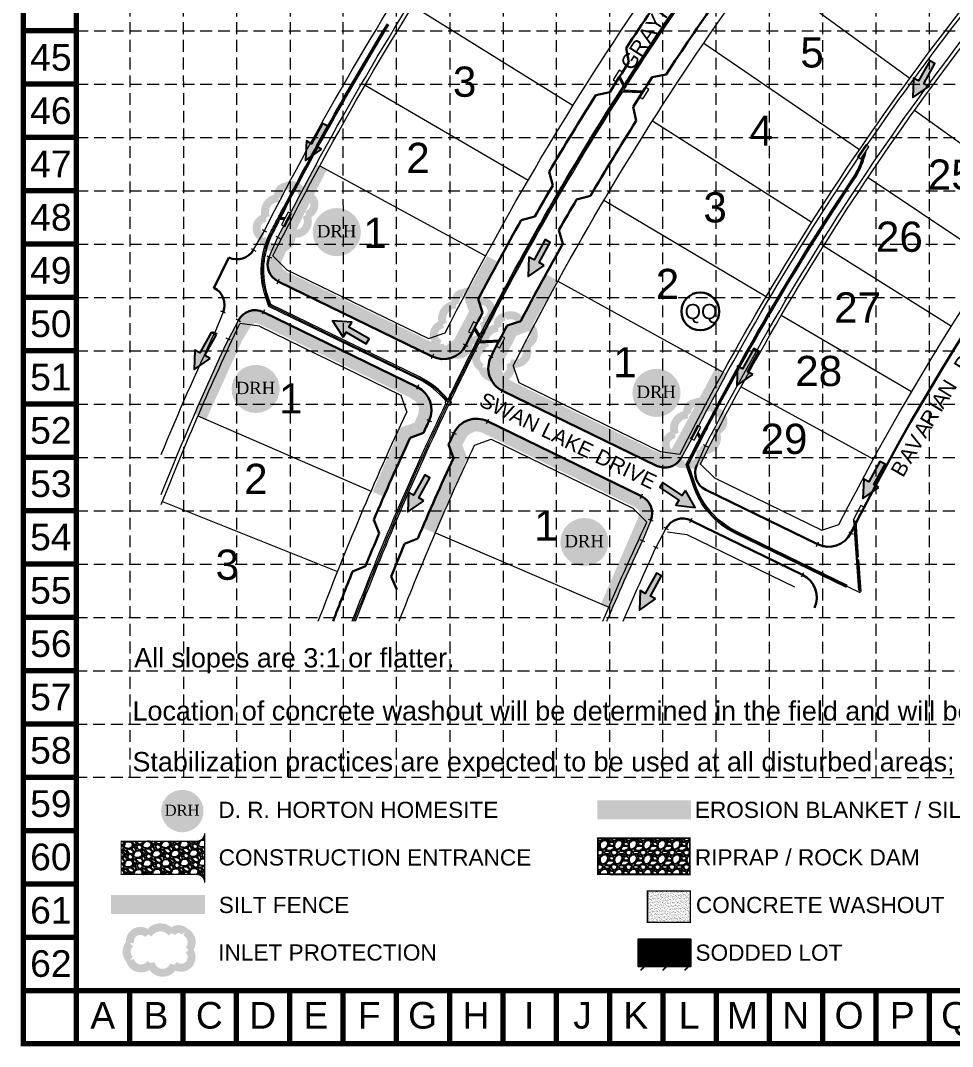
# Model space of a CAD drawing. Header units: inches. Extents: x 7023 to 8723, y 7868 to 10584.
# Drawn here: x 7023 to 7764, y 7868 to 8684 of the extents above; entities that cross this region are included whole.
import ezdxf
from ezdxf.enums import TextEntityAlignment as Align

# ---------------------------------------------------------------- set-up
doc = ezdxf.new("R2010")
doc.units = ezdxf.units.IN
doc.header["$MEASUREMENT"] = 0
for name, pattern in [('ACAD_ISO02W100', [15, 12, -3]), ('DASHED', [0.75, 0.5, -0.25]), ('HIDDEN', [0.375, 0.25, -0.125])]:
    doc.linetypes.add(name, pattern=pattern)
for name, color, linetype in [('ARROWS', 252, 'Continuous'), ('BASE', 7, 'Continuous'), ('EROSION BLANKETS', 84, 'Continuous'), ('GRID', 254, 'DASHED'), ('LEGEND', 7, 'Continuous')]:
    doc.layers.add(name, color=color, linetype=linetype)
for name, color, linetype, lineweight in [('Level 11', 7, 'Continuous', 0), ('Level 14', 7, 'Continuous', 0), ('Level 3', 7, 'Continuous', 0), ('Level 47', 7, 'Continuous', 0), ('Level 8', 7, 'Continuous', 0), ('STORM', 5, 'Continuous', 0)]:
    doc.layers.add(name, color=color, linetype=linetype, lineweight=lineweight)
doc.styles.add('DRHorton', font='dutcheb.ttf')
doc.styles.add("L200'", font='ARIAL.TTF', dxfattribs={"height": 0.001969})
doc.styles.get("Standard").update_dxf_attribs({"font": 'ARIAL.TTF'})

# ---------------------------------------------------------------- blocks, each defined once
blk = doc.blocks.new('A$C42E01E9F')
at = {"layer": 'Level 47', "color": 7, "linetype": 'Continuous', "lineweight": 30}
for s, rotation, p in [('E', 56.14989, (78.52, 131.61)), ('V', 57.40206, (71.79, 121.41)), ('I', 57.40206, (68.26, 115.88)), ('R', 57.40206, (62.89, 107.48)), ('D', 57.40206, (56.42, 97.37)), ('N', 58.65422, (43.77, 77.06)), ('A', 58.65422, (38.14, 67.82)), ('I', 58.65422, (34.7, 62.17)), ('R', 58.65422, (29.52, 53.66)), ('A', 59.90639, (24.06, 44.39)), ('V', 59.90639, (17.74, 33.48)), ('A', 59.90639, (12.31, 24.12)), ('B', 59.90639, (5.99, 13.2))]:
    blk.add_text(s, height=12, rotation=rotation, dxfattribs=at).set_placement(p, align=Align.TOP_CENTER)
blk = doc.blocks.new('A$C542918EE')
at = {"layer": 'Level 47', "color": 7, "linetype": 'Continuous', "lineweight": 30}
for s, rotation, p in [('D', 55.66954, (116.19, 189.9)), ('R', 55.66954, (109.42, 179.99)), ('A', 55.66954, (103.32, 171.06)), ('V', 56.82563, (96.03, 160.16)), ('E', 56.82563, (89.31, 149.88)), ('L', 56.82563, (83.21, 140.54)), ('U', 56.82563, (76.95, 130.97)), ('O', 57.98171, (70.21, 120.44)), ('B', 57.98171, (63.55, 109.78)), ('K', 57.98171, (50.83, 89.43)), ('W', 59.13779, (43.75, 77.78)), ('A', 59.13779, (37.33, 67.03)), ('H', 59.13779, (30.86, 56.2)), ('Y', 59.13779, (24.41, 45.41)), ('A', 60.29387, (18.78, 35.59)), ('R', 60.29387, (12.53, 24.63)), ('G', 60.29387, (6.44, 13.96))]:
    blk.add_text(s, height=12, rotation=rotation, dxfattribs=at).set_placement(p, align=Align.TOP_CENTER)
blk = doc.blocks.new('DRHorton')
h = blk.add_hatch(color=1)
h.paths.add_polyline_path([(78.7, 25.78, 1), (40.43, 25.78, 1)])
h.paths.add_polyline_path([(42.33, 17.91), (76.5, 17.91), (76.5, 34.87), (42.33, 34.87)], flags=24)
at = {"layer": 'BASE', "color": 176, "style": 'DRHorton'}
blk.add_text('DRH', height=9.814, dxfattribs=at).set_placement((59.39, 21.64), align=Align.CENTER)
blk = doc.blocks.new('arrow')
blk.add_lwpolyline([(-67, -25.4), (-59.3, -25.4), (-59.6, -56.1), (-51.9, -56.2), (-51.6, -25.5), (-44, -25.5), (-55.3, -2.4), (-67, -25.4)], close=True)
at = {"color": 254}
for points in [[(-44, -25.5), (-67, -25.4), (-55.3, -2.4), (-67, -25.4)], [(-59.6, -56.1), (-51.9, -56.2), (-59.3, -25.4), (-51.6, -25.5)]]:
    blk.add_solid(points, dxfattribs=at)

msp = doc.modelspace()

# ---------------------------------------------------------------- hatches: boundary and pattern name
at = {"layer": 'BASE'}
h = msp.add_hatch(dxfattribs=at)
h.set_pattern_fill('AR-SAND', color=30, scale=0.994823, style=0)
h.set_pattern_definition([(37.5, (8363.5463, 7892.4716), (-0.0626673, 1.9168492), [0, -1.5121314, 0, -1.6911996, 0, -1.616588]), (7.5, (8363.5463, 7892.4716), (1.760615, 2.807537), [0, -0.815755, 0, -1.362908, 0, -0.5222822]), (327.5, (8362.3227, 7892.4716), (3.098021, 0.0056298), [0, -0.4974116, 0, -1.790682, 0, -2.3378347]), (317.5, (8362.3227, 7892.4716), (2.990565, 0.873132), [0, -0.2487058, 0, -1.1738915, 0, -1.3430114])])
h.paths.add_polyline_path([(7555.78, 7967.08), (7555.78, 7991.95), (7521.72, 7991.95), (7521.72, 7967.08)])
at = {"layer": 'LEGEND'}
h = msp.add_hatch(dxfattribs=at)
h.set_pattern_fill('GRAVEL', color=4, scale=10.45775, angle=-43.93426, style=0)
h.set_pattern_definition([(184.078545, (-7514.0874, 1691.8659), (-125.55139631, -9.731668995), [1.406944, -139.2876985]), (141.0354448, (-7515.4908, 1691.76585), (97.62795584, -79.540191387), [2.41436, -239.02156]), (88.576145, (-7517.3681, 1693.2841), (-4.505261103, -155.400345943), [1.702396, -168.537441]), (223.339445, (-7522.11915, 1694.23115), (152.649521276, 143.364243827), [2.1986165, -217.6629955]), (248.899445, (-7523.7182, 1692.7222), (49.415989693, 126.651764274), [2.1559175, -213.43613]), (313.339445, (-7524.49435, 1690.71083), (-143.364243827, 152.649521276), [2.1986165, -217.6629955]), (353.7599448, (-7522.9854, 1689.11178), (-170.462347649, 19.0171080375), [2.907558, -287.848002]), (28.3210448, (-7520.09506, 1688.79574), (212.347498993, 114.890557576), [2.745034, -271.75846]), (77.495345, (-7517.6786, 1690.098), (34.078898435, 155.950530102), [2.2060625, -218.400424]), (131.302145, (-7517.20095, 1692.25175), (75.58521836, -87.346148264), [2.518561, -123.4094346]), (178.4631448, (-7518.86327, 1694.1438), (-170.1872799735, 4.230161351), [3.2570455, -322.447741]), (94.879845, (-7514.736, 1686.9725), (-9.18152798, 95.97753284), [1.111669, -110.055734]), (127.534945, (-7514.83057, 1688.0801), (83.391166356, -109.389113495), [2.114944, -209.379966]), (181.065745, (-7516.119, 1689.757), (-7.2559294, -7.5310093), [1.4789455, -13.310541]), (159.264345, (-7515.7756, 1691.1689), (52.16689676, -21.21760962), [0.7964414, -78.847412]), (247.867145, (-7516.5204, 1691.4509), (14.23677698, 29.84894949), [1.126331, -55.1903806]), (347.029545, (-7516.9448, 1690.4075), (37.10487831, -6.70573428), [1.829364, -59.149277]), (117.630845, (-7515.162, 1689.997), (7.8061017, -22.0428523), [1.322811, -31.747503]), (332.455245, (-7520.8884, 1695.6593), (97.077814888, -49.96632095), [1.8531134, -183.458695]), (26.411945, (-7519.2453, 1694.8023), (-109.939205842, -53.81741904), [1.5546596, -153.91098]), (249.264345, (-7513.7109, 1691.5031), (21.21760962, 52.16689676), [1.592872, -78.050981]), (299.676245, (-7514.27486, 1690.0134), (-53.542358042, 95.15225309), [1.8531134, -183.458695]), (295.509745, (-7525.3871, 1690.9901), (-23.14322368, 51.34163275), [1.7870204, -87.564041]), (250.840845, (-7524.61746, 1689.37726), (42.16024687, 119.12068153), [1.49732, -148.234879]), (22.867145, (-7520.8915, 1683.8996), (51.34165754, 23.1431691), [1.592872, -78.050981]), (333.419745, (-7519.4238, 1684.51854), (-126.926774623, 64.203080479), [1.753043, -173.550803]), (25.509745, (-7524.5817, 1687.455), (-51.34163275, -23.14322368), [0.89351, -88.4575515]), (57.375645, (-7521.3434, 1684.335), (21.49272473, 37.37994355), [0.533241, -52.7910275]), (122.029545, (-7521.056, 1684.784), (15.33711207, -29.29877764), [2.1559175, -40.9624856]), (142.074745, (-7522.1993, 1686.61175), (82.565990187, -65.02826741), [1.997953, -197.797087]), (259.755845, (-7517.5978, 1689.7297), (6.98083396, 22.31794744), [1.508238, -36.197715]), (309.2229448, (-7517.86602, 1688.24553), (113.51520182, -138.412830425), [2.633199, -260.686233]), (17.011145, (-7516.2009, 1686.2056), (-80.915520706, -23.69334321), [1.076688, -106.592441]), (46.065745, (-7515.171, 1686.521), (-0.27508, 14.786934), [0.627465, -9.8302854]), (76.322145, (-7522.1322, 1686.9828), (-20.66751811, -81.740738757), [1.4528325, -143.83088]), (4.078545, (-7521.7887, 1688.3944), (125.55139631, 9.731668995), [2.813888, -137.8807546]), (316.065745, (-7518.982, 1688.595), (14.786934, 0.27508), [2.719015, -7.738735]), (281.370545, (-7517.02386, 1686.708), (-24.518474455, 125.276343186), [1.653517, -163.698033]), (210.120345, (-7516.6979, 1685.087), (-36.5547155, -22.86810261), [1.5226694, -74.610904]), (163.7117448, (-7518.01493, 1684.32286), (-215.648428284, 62.552456609), [2.4791666, -245.437902]), (131.4918448, (-7520.3946, 1685.0182), (-90.647205701, 101.858024277), [2.6227934, -259.65626])])
edge = h.paths.add_edge_path()
edge.add_line((7169.81, 7998.72), (7169.81, 8037.94))
edge.add_arc((7163.28, 8037.94), 6.54, -89.96094, 0, ccw=False)
edge.add_line((7163.28, 8031.41), (7103.38, 8031.4))
edge.add_line((7103.38, 8031.4), (7103.38, 8005.23))
edge.add_line((7103.38, 8005.23), (7163.27, 8005.26))
edge.add_arc((7163.28, 7998.72), 6.54, 0, 90.03906, ccw=False)
at = {"layer": 'LEGEND', "linetype": 'ACAD_ISO02W100'}
h = msp.add_hatch(dxfattribs=at)
h.set_pattern_fill('GRAVEL', color=240, scale=11.493895, style=0)
h.set_pattern_definition([(228.0128, (6664.4939, 7424.8289), (-91.95113825, -103.4450688), [1.54634, -153.0882]), (184.9697, (6663.45947, 7423.6795), (137.92674994, 11.4937949), [2.65357, -262.7036]), (132.5104, (6660.8159, 7423.44964), (114.93884153, -126.43294273), [1.87107, -185.23598]), (267.2737, (6656.33325, 7420.57617), (11.49384905, 229.8778998), [2.41645, -239.22885]), (292.8337, (6656.2183, 7418.16245), (-57.46958796, 137.9266966), [2.36952, -234.58319]), (357.2737, (6657.1378, 7415.9786), (-229.8778998, 11.49384905), [2.41645, -239.22885]), (37.6942, (6659.55154, 7415.86367), (-149.4207171, -114.93883793), [3.19564, -316.36772]), (72.2553, (6662.0802, 7417.81763), (80.45738745, 252.86564275), [3.01701, -298.68404]), (121.4296, (6662.9997, 7420.6911), (-91.9512532, 149.42057562), [2.42464, -240.03934]), (175.2364, (6661.7354, 7422.76), (126.4328539, -11.4937975), [2.7681, -135.63673]), (222.3974, (6658.97685, 7422.9899), (-137.92682235, -126.43275202), [3.57975, -354.39557]), (138.8141, (6667.7122, 7420.4612), (-80.4572976, 68.963338), [1.22181, -120.95996]), (171.4692, (6666.7927, 7421.2658), (149.42061296, -22.98788056), [2.32449, -230.12514]), (225, (6664.494, 7421.611), (-1e-15, -11.4939), [1.62548, -14.62934]), (203.1986, (6663.6893, 7422.9899), (57.469471, 22.9878049), [0.87535, -86.65954]), (291.8014, (6662.8848, 7422.645), (-11.493894, 34.4816876), [1.23793, -60.65859]), (30.9638, (6663.3445, 7421.4957), (34.4816617, 22.9878182), [2.01062, -65.00973]), (161.5651, (6665.0686, 7422.53), (22.987795, -11.493876), [1.45387, -34.89302]), (16.3895, (6656.2183, 7422.64507), (114.93897348, 34.48160067), [2.03672, -201.63562]), (70.3462, (6658.1723, 7423.21976), (-45.97552466, -126.4328676), [1.70869, -169.16034]), (293.1986, (6665.0686, 7424.8289), (-22.9878049, 57.469471), [1.75069, -85.7842]), (343.6105, (6665.75825, 7423.21976), (-114.93897348, 34.48160067), [2.03672, -201.63562]), (339.444, (6656.2183, 7415.5189), (-57.4694953, 22.9877436), [1.96408, -96.23981]), (294.7751, (6658.0573, 7414.8292), (-57.4693843, 126.43288236), [1.64567, -162.92186]), (66.8014, (6665.1836, 7413.335), (22.9878049, 57.469471), [1.75069, -85.7842]), (17.354, (6665.8732, 7414.94416), (-149.4206559, -45.9755161), [1.92673, -190.74606]), (69.444, (6659.5515, 7413.335), (-22.9877436, -57.4694953), [0.98204, -97.22184]), (101.3099, (6664.494, 7413.335), (-11.4938676, 45.975588), [0.58607, -58.02151]), (165.9638, (6664.379, 7413.9097), (34.481691, -11.4938725), [2.36952, -45.02101]), (186.009, (6662.0802, 7414.4844), (114.93894535, 11.49388698), [2.19591, -217.39464]), (303.6901, (6663.3445, 7420.4612), (-11.49391, 22.987785), [1.65767, -39.78415]), (353.1572, (6664.26404, 7419.08196), (195.39620466, -22.98788157), [2.89409, -286.51479]), (60.9454, (6667.1375, 7418.7371), (-45.9755796, -80.4572682), [1.18337, -117.15352]), (90, (6667.712, 7419.772), (-11.4939, 11.4939), [0.68963, -10.80426]), (120.2564, (6661.8503, 7414.8292), (45.9755205, -80.457292), [1.59678, -158.08151]), (48.0128, (6661.04575, 7416.2085), (91.95113825, 103.4450688), [3.09269, -151.54185]), (0, (6663.115, 7418.507), (11.4939, 11.4939), [2.98841, -8.50548]), (325.3048, (6666.10306, 7418.5073), (-114.9388822, 80.4573627), [1.81735, -179.91708]), (254.0546, (6667.5973, 7417.4728), (-11.4938935, -45.9755807), [1.67353, -82.00328]), (207.646, (6667.1375, 7415.86367), (-218.3839534, -114.93903686), [2.7248, -269.75567]), (175.4261, (6664.7238, 7414.59934), (-149.4206391, 11.49383507), [2.88266, -285.382765])])
h.paths.add_polyline_path([(7482.32, 8005.3), (7555.47, 8005.17), (7555.47, 8033.9), (7482.32, 8033.79)])
at = {"layer": 'LEGEND'}
h = msp.add_hatch(dxfattribs=at)
h.set_pattern_fill('ANSI31', color=2, scale=4.968357, style=0)
h.set_pattern_definition([(45, (7463.8841, 7879.87274), (-0.439145, 0.439145), [])])
h.paths.add_polyline_path([(7514.25, 7953.51), (7514.25, 7952.25), (7514.25, 7932.34), (7556.27, 7932.34), (7556.27, 7953.51)])
h = msp.add_hatch(dxfattribs=at)
h.set_pattern_fill('ANSI31', color=2, scale=99.367137, style=0)
h.set_pattern_definition([(45, (7463.884, 7876.614), (-8.7829, 8.7829), [])])
h.paths.add_polyline_path([(7514.25, 7950.25), (7514.25, 7948.99), (7514.25, 7929.08), (7556.27, 7929.08), (7556.27, 7950.25)])

# ---------------------------------------------------------------- linework, layer by layer
at = {"layer": 'BASE', "const_width": 4.24}
for points in [[(8720.4, 7870.53), (8720.4, 10582.38), (7025.5, 10582.38), (7025.5, 7870.53)], [(8678.03, 7912.9), (8678.03, 10540.01), (7067.87, 10540.01), (7067.87, 7912.9)]]:
    msp.add_lwpolyline(points, close=True, dxfattribs=at)
for points in [[(7067.87, 8675.61), (7025.5, 8675.61)], [(7067.87, 8633.24), (7025.5, 8633.24)], [(7067.87, 8590.87), (7025.5, 8590.87)], [(7067.87, 8548.49), (7025.5, 8548.49)], [(7067.87, 8506.12), (7025.5, 8506.12)], [(7067.87, 8463.75), (7025.5, 8463.75)], [(7067.87, 8421.38), (7025.5, 8421.38)], [(7067.87, 8379), (7025.5, 8379)], [(7067.87, 8336.63), (7025.5, 8336.63)], [(7067.87, 8294.26), (7025.5, 8294.26)], [(7067.87, 8251.89), (7025.5, 8251.89)], [(7067.87, 8209.51), (7025.5, 8209.51)], [(7067.87, 8167.14), (7025.5, 8167.14)], [(7067.87, 8124.77), (7025.5, 8124.77)], [(7067.87, 8082.39), (7025.5, 8082.39)], [(7067.87, 8040.02), (7025.5, 8040.02)], [(7067.87, 7997.65), (7025.5, 7997.65)], [(7067.87, 7955.28), (7025.5, 7955.28)], [(7067.87, 7912.9), (7025.5, 7912.9)], [(7067.87, 7912.9), (7067.87, 7870.53)], [(7110.24, 7912.9), (7110.24, 7870.53)], [(7152.62, 7912.9), (7152.62, 7870.53)], [(7194.99, 7912.9), (7194.99, 7870.53)], [(7237.36, 7912.9), (7237.36, 7870.53)], [(7279.73, 7912.9), (7279.73, 7870.53)], [(7322.11, 7912.9), (7322.11, 7870.53)], [(7364.48, 7912.9), (7364.48, 7870.53)], [(7406.85, 7912.9), (7406.85, 7870.53)], [(7449.22, 7912.9), (7449.22, 7870.53)], [(7491.6, 7912.9), (7449.22, 7912.9)], [(7491.6, 7912.9), (7491.6, 7870.53)], [(7533.97, 7912.9), (7533.97, 7870.53)], [(7576.34, 7912.9), (7576.34, 7870.53)], [(7618.71, 7912.9), (7618.71, 7870.53)], [(7661.09, 7912.9), (7661.09, 7870.53)], [(7703.46, 7912.9), (7703.46, 7870.53)], [(7745.83, 7912.9), (7745.83, 7870.53)]]:
    msp.add_lwpolyline(points, dxfattribs=at)
at = {"layer": 'BASE', "color": 30, "linetype": 'Continuous', "const_width": 1.24}
msp.add_lwpolyline([(7521.72, 7967.08), (7555.78, 7967.08), (7555.78, 7991.95), (7521.72, 7991.95)], close=True, dxfattribs=at)
at = {"layer": 'EROSION BLANKETS', "const_width": 10}
for points in [[(7262.46, 8567.38), (7244.15, 8532.08), (7228.46, 8499.19), (7225.19, 8491.56), (7225.19, 8488.95), (7227.59, 8483.28), (7232.38, 8479.36), (7245.89, 8473.48), (7350.49, 8422.56), (7356.56, 8420.2), (7362.8, 8420.29), (7368.43, 8423.63), (7372.13, 8427.26), (7385.24, 8452.11), (7381.59, 8462.97), (7398.66, 8494.24)], [(7580.14, 8405.32), (7564.61, 8376.04), (7547.58, 8344.77), (7543.94, 8338.66), (7540.59, 8335.36), (7536.3, 8333.81), (7531.47, 8334.69), (7520.52, 8339.64), (7413.98, 8391.5), (7406.84, 8395.45), (7402.9, 8400), (7400.78, 8405.36), (7401.38, 8412.64), (7413.89, 8437.27), (7424.17, 8441.18), (7445.97, 8479.41)], [(7166.52, 8369.09), (7194.67, 8431.01), (7202.61, 8444.15), (7207.24, 8448.48), (7210.85, 8448.34), (7215.47, 8447.04), (7335.07, 8388.68), (7341.86, 8383.92), (7345.33, 8376.99), (7344.46, 8369.63), (7340.74, 8361.38), (7339.94, 8360.07), (7329.13, 8356.29), (7307.79, 8307.18)], [(7348.14, 8278.38), (7373.05, 8336.48), (7369.01, 8346.57), (7373.27, 8354.64), (7376.19, 8358.68), (7383.37, 8362.27), (7388.98, 8362.05), (7393.02, 8360.48), (7514.82, 8301.16), (7517.91, 8298.51), (7520.23, 8294.54), (7520.23, 8291.23), (7518.9, 8286.6), (7489.41, 8218.33)]]:
    msp.add_lwpolyline(points, dxfattribs=at)
at = {"layer": 'GRID', "color": 252, "linetype": 'HIDDEN', "lineweight": 0, "ltscale": 37.5}
for p, q in [((7110.63, 8082.4), (7110.4, 10538.42)), ((7153.18, 8082.39), (7152.66, 10538.4)), ((7195.43, 8082.39), (7195.04, 10538.29)), ((7238.03, 8082.38), (7237.36, 10538.22)), ((7280.01, 8082.37), (7279.83, 10538.55)), ((7322.12, 8082.37), (7322.26, 10538.47)), ((7364.82, 8082.36), (7364.59, 10538.31)), ((7407.34, 8082.35), (7406.91, 10538.35)), ((7449.38, 8082.35), (7449.39, 10538.32)), ((7491.86, 8082.34), (7491.82, 10538.31)), ((7533.98, 8082.33), (7534.06, 10538.31)), ((7576.36, 8082.33), (7576.62, 10538.25)), ((7618.71, 8082.32), (7618.71, 10540.01)), ((7661.09, 8082.31), (7661.09, 10540.01)), ((7703.46, 8082.31), (7703.46, 10540.01)), ((7745.83, 8082.3), (7745.83, 10540.01)), ((7067.87, 8675.61), (8678.03, 8675.61)), ((7067.87, 8633.24), (8678.03, 8633.24)), ((7067.87, 8590.87), (8678.03, 8590.87)), ((7067.87, 8548.49), (8678.03, 8548.49)), ((7067.87, 8506.12), (8678.03, 8506.12)), ((7067.87, 8463.75), (8678.03, 8463.75)), ((7067.47, 8421.23), (8677.63, 8421.23)), ((7067.47, 8378.86), (8677.63, 8378.86)), ((7067.47, 8336.49), (8677.63, 8336.49)), ((7067.47, 8294.12), (8677.63, 8294.12)), ((7067.47, 8251.74), (8677.63, 8251.74)), ((7067.25, 8209.4), (8676.28, 8209.31)), ((7066.95, 8166.91), (8676.28, 8167.2)), ((7067.09, 8124.63), (8676.44, 8124.52)), ((7067.09, 8082.41), (8676.39, 8082.15))]:
    msp.add_line(p, q, dxfattribs=at)
at = {"layer": 'LEGEND', "color": 170, "ltscale": 100, "const_width": 6.36}
for points in [[(7218.53, 8527.06, 0.520567), (7218.53, 8527.06, 0.765195), (7215.9, 8511.17, 0.417879), (7226.36, 8503.42, 0.6649), (7238.08, 8515.21, 0.744833), (7250.27, 8529.26, 0.975642), (7247.45, 8545.62, 0.520567), (7234.15, 8551.77, 0.520567), (7228.7, 8542.7, 0.540264), (7218.53, 8527.06)], [(7359.43, 8442.37, 0.520567), (7359.43, 8442.37, 0.765195), (7356.79, 8426.48, 0.417879), (7367.26, 8418.73, 0.6649), (7378.98, 8430.52, 0.744833), (7391.16, 8444.58, 0.975642), (7388.34, 8460.93, 0.520567), (7375.04, 8467.09, 0.520567), (7369.6, 8458.01, 0.540264), (7359.43, 8442.37)], [(7392.98, 8423.68, 0.520567), (7392.98, 8423.68, 0.765195), (7390.34, 8407.79, 0.417879), (7400.81, 8400.04, 0.6649), (7412.53, 8411.83, 0.744833), (7424.71, 8425.88, 0.975642), (7421.89, 8442.24, 0.520567), (7408.59, 8448.39, 0.520567), (7403.15, 8439.31, 0.540264), (7392.98, 8423.68)], [(7543.67, 8354.95, 0.520567), (7543.67, 8354.95, 0.765195), (7541.03, 8339.07, 0.417879), (7551.5, 8331.31, 0.6649), (7563.22, 8343.11, 0.744833), (7575.41, 8357.16, 0.975642), (7572.58, 8373.52, 0.520567), (7559.28, 8379.67, 0.520567), (7553.84, 8370.59, 0.540264), (7543.67, 8354.95)], [(7124.91, 7957.49, 0.520567), (7124.91, 7957.49, 0.765195), (7110.53, 7950.25, 0.417879), (7110.44, 7937.23, 0.6649), (7126.88, 7934.72, 0.744833), (7145.41, 7933.16, 0.975642), (7156.96, 7945.09, 0.520567), (7154.08, 7959.46, 0.520567), (7143.54, 7958.5, 0.540264), (7124.91, 7957.49)]]:
    msp.add_lwpolyline(points, format="xyb", close=True, dxfattribs=at)
at = {"layer": 'LEGEND', "color": 84, "const_width": 14.94}
msp.add_lwpolyline([(7481.94, 8056.53), (7556.2, 8056.53)], dxfattribs=at)
at = {"layer": 'LEGEND', "color": 4, "const_width": 1.05}
msp.add_lwpolyline([(7169.81, 7998.72), (7169.81, 8037.94, -0.414014), (7163.28, 8031.41), (7103.38, 8031.4), (7103.38, 8005.23), (7163.27, 8005.26, -0.414413)], format="xyb", close=True, dxfattribs=at)
at = {"layer": 'LEGEND', "color": 240, "linetype": 'Continuous', "const_width": 1.44}
msp.add_lwpolyline([(7482.32, 8005.3), (7555.47, 8005.17), (7555.47, 8033.9), (7482.32, 8033.79)], close=True, dxfattribs=at)
at = {"layer": 'LEGEND', "color": 200, "const_width": 14.94}
msp.add_lwpolyline([(7095.17, 7981.24), (7170.12, 7981.24)], dxfattribs=at)
at = {"layer": 'LEGEND', "color": 2}
msp.add_lwpolyline([(7514.25, 7952.25), (7514.25, 7932.34), (7556.27, 7932.34), (7556.27, 7953.51), (7514.25, 7953.51)], close=True, dxfattribs=at)
at = {"layer": 'Level 14', "color": 7, "linetype": 'Continuous', "lineweight": 30}
for p, q in [((7504.72, 8661.76), (7507.04, 8650.7)), ((7536.55, 8641), (7525.46, 8638.67)), ((7491.7, 8626.9), (7480.65, 8624.4)), ((7510.29, 8615.14), (7512.78, 8604.12)), ((7443.51, 8563.53), (7446.37, 8552.6)), ((7476.33, 8544.37), (7465.36, 8541.49)), ((7432.23, 8528.07), (7421.31, 8525.03)), ((7451.38, 8517.24), (7454.41, 8506.36)), ((7188.95, 8495.48), (7177.13, 8471.2)), ((7228.23, 8476.35), (7350.71, 8416.7)), ((7387.22, 8462.4), (7390.62, 8451.63)), ((7216.4, 8452.08), (7338.88, 8392.43)), ((7420.94, 8444.88), (7410.13, 8441.47)), ((7406.45, 8389.56), (7528.82, 8329.97)), ((7394.63, 8365.28), (7517, 8305.69)), ((7332.98, 8352.1), (7343.58, 8355.99)), ((7367.44, 8336.09), (7363.54, 8346.73)), ((7568.1, 8310.84), (7656.87, 8267.61)), ((7308.44, 8276.36), (7304.18, 8286.87)), ((7556.27, 8286.56), (7645.05, 8243.33)), ((7328.71, 8267.81), (7339.17, 8272.05)), ((7287.24, 8245.78), (7297.65, 8250.19)), ((7322.45, 8231.49), (7318.04, 8241.92))]:
    msp.add_line(p, q, dxfattribs=at)
at = {"layer": 'Level 14', "color": 7, "linetype": 'Continuous', "lineweight": 13}
for p, q in [((7208.56, 8501.55), (7217.2, 8516.76)), ((7221.08, 8495.91), (7227.99, 8511.5)), ((7184.44, 8452.02), (7177.79, 8435.84)), ((7196.6, 8445.64), (7188.58, 8430.59)), ((7548.41, 8336.01), (7557.11, 8351.23)), ((7560.97, 8330.44), (7567.9, 8345.97)), ((7524.32, 8286.54), (7517.7, 8270.31)), ((7536.45, 8280.09), (7528.49, 8265.06))]:
    msp.add_line(p, q, dxfattribs=at)
at = {"layer": 'Level 14', "color": 7, "linetype": 'Continuous', "lineweight": 0}
for p, q in [((7215.42, 8517.66), (7218.98, 8515.85)), ((7226.21, 8512.41), (7229.77, 8510.59)), ((7206.82, 8502.54), (7210.3, 8500.56)), ((7219.25, 8496.72), (7222.91, 8495.1)), ((7227.35, 8474.55), (7229.1, 8478.15)), ((7186.29, 8451.26), (7182.59, 8452.78)), ((7217.28, 8453.87), (7215.53, 8450.28)), ((7194.83, 8446.58), (7198.36, 8444.7)), ((7175.94, 8436.6), (7179.64, 8435.08)), ((7190.4, 8429.74), (7186.77, 8431.43)), ((7379.1, 8424.77), (7375.53, 8426.58)), ((7351.58, 8418.5), (7349.83, 8414.91)), ((7399.14, 8415.65), (7395.57, 8417.46)), ((7339.76, 8394.23), (7338.01, 8390.63)), ((7405.58, 8387.76), (7407.33, 8391.35)), ((7346.42, 8366.8), (7350.04, 8365.1)), ((7393.76, 8363.48), (7395.51, 8367.08)), ((7365.96, 8356.64), (7369.58, 8354.94)), ((7555.33, 8352.14), (7558.89, 8350.31)), ((7566.12, 8346.88), (7569.68, 8345.06)), ((7516.12, 8303.89), (7517.87, 8307.49)), ((7526.17, 8285.79), (7522.47, 8287.3)), ((7555.4, 8284.77), (7557.15, 8288.36)), ((7534.68, 8281.03), (7538.22, 8279.16)), ((7681.68, 8277.44), (7685.24, 8275.63)), ((7519.52, 8269.47), (7515.89, 8271.15)), ((7655.99, 8265.81), (7657.75, 8269.4)), ((7530.31, 8264.22), (7526.68, 8265.89)), ((7644.17, 8241.53), (7645.92, 8245.13))]:
    msp.add_line(p, q, dxfattribs=at)
at = {"layer": 'Level 14', "color": 7, "linetype": 'Continuous', "lineweight": 13, "extrusion": (0, 0, -1)}
for radius, start, end in [(2523, 26.98743, 40.26491), (2511, 26.99231, 40.26491), (2145, 27.16755, 42.18413), (2133, 27.17431, 42.18413), (2523, 22.53904, 24.94347), (2511, 21.86984, 24.93859), (2145, 22.89499, 24.76336), (2133, 23.03119, 24.75659)]:
    msp.add_arc((-9465.46, 7371.83), radius, start, end, dxfattribs=at)
at = {"layer": 'Level 14', "color": 7, "linetype": 'Continuous', "lineweight": 30, "extrusion": (0, 0, -1)}
for centre, radius, start, end in [((-9465.46, 7371.83), 2347, 33.33992, 35.0808), ((-9465.46, 7371.83), 1998.5, 26.9164, 42.18413), ((-9465.46, 7371.83), 2309, 33.34381, 35.0808), ((-9465.46, 7371.83), 2339, 32.45137, 33.14495), ((-9465.46, 7371.83), 2317, 32.45256, 33.14495), ((-9465.46, 7371.83), 2347, 30.51419, 32.25507), ((-9465.46, 7371.83), 2309, 30.51808, 32.25507), ((-9465.46, 7371.83), 2339, 29.62564, 30.31922), ((-9465.46, 7371.83), 2317, 29.62683, 30.31922), ((-9465.46, 7371.83), 2347, 27.68846, 29.42934), ((-9465.46, 7371.83), 2309, 27.69235, 29.42934), ((-7195.52, 8508.96), 15, 209.60905, 295.96545), ((-9465.46, 7371.83), 2339, 26.77913, 27.49349), ((-9465.46, 7371.83), 2317, 26.8011, 27.49349), ((-7359.46, 8434.69), 20, 206.77913, 295.96545), ((-9465.46, 7371.83), 2339, 24.88252, 25.15177), ((-7385.87, 8347.3), 20, 25.12981, 115.96545), ((-9465.46, 7371.83), 2347, 22.94668, 24.68756), ((-9465.46, 7371.83), 2317, 24.88252, 25.12981), ((-9465.46, 7371.83), 2309, 22.94668, 24.68367), ((-7535.39, 8343.45), 15, 209.74785, 295.96545), ((-9465.46, 7371.83), 2339, 22.05679, 22.75037), ((-7665.63, 8285.59), 20, 206.9164, 295.96545), ((-9465.46, 7371.83), 2317, 22.05679, 22.74919), ((-9465.46, 7371.83), 2347, 20.82774, 21.86183)]:
    msp.add_arc(centre, radius, start, end, dxfattribs=at)
at = {"layer": 'Level 14', "color": 7, "linetype": 'Continuous', "lineweight": 30}
for centre, radius, start, end in [((7234.79, 8489.84), 15, 156.09645, 244.03455), ((7170.56, 8457.72), 15, 337.67814, 64.03455), ((7209.84, 8438.59), 15, 64.03455, 151.97265), ((7415.21, 8407.54), 20, 153.1989, 244.03455), ((7330.13, 8374.45), 20, 334.84823, 64.03455), ((7574.66, 8324.32), 15, 155.95569, 244.03455), ((7510.43, 8292.21), 15, 337.81694, 64.03455), ((7549.71, 8273.08), 15, 64.03455, 152.1134), ((7636.29, 8225.35), 20, 334.9855, 64.03455)]:
    msp.add_arc(centre, radius, start, end, dxfattribs=at)
at = {"layer": 'Level 3', "color": 7, "linetype": 'Continuous', "lineweight": 0}
for p, q in [((7609.07, 8726.32), (7730.25, 8637.91)), ((7335.19, 8695.48), (7462.6, 8616.31)), ((7566.41, 8665.83), (7690.37, 8581.36)), ((7297.26, 8632.38), (7426.94, 8556.99)), ((7734.07, 8612.47), (7831.61, 8542.57)), ((7525.72, 8603.99), (7652.33, 8523.56)), ((7261.19, 8568.19), (7393.03, 8496.64)), ((7697.08, 8559.15), (7796.7, 8492.26)), ((7487.04, 8540.88), (7616.18, 8464.57)), ((7661.73, 8504.73), (7763.35, 8440.91)), ((7235.17, 8485.76), (7223.92, 8496.8)), ((7235.17, 8485.76), (7347.55, 8431.03)), ((7450.41, 8476.55), (7581.94, 8404.44)), ((7731.57, 8388.56), (7628.06, 8449.26)), ((7213.27, 8440.81), (7197.65, 8442.86)), ((7213.27, 8440.81), (7325.66, 8386.08)), ((7347.55, 8431.03), (7361.04, 8435.59)), ((7414.99, 8409.31), (7419.48, 8396)), ((7419.48, 8396), (7531.87, 8341.27)), ((7596.09, 8392.79), (7701.4, 8335.27)), ((7325.66, 8386.08), (7330.39, 8372.65)), ((7164.43, 8369.49), (7302.05, 8309.82)), ((7384.34, 8346.38), (7397.59, 8351.05)), ((7397.59, 8351.05), (7509.98, 8296.32)), ((7531.87, 8341.27), (7547.61, 8339.17)), ((7575.03, 8320.25), (7563.79, 8331.29)), ((7575.03, 8320.25), (7660.45, 8278.66)), ((7136.12, 8301.48), (7275.43, 8245.87)), ((7509.98, 8296.32), (7521.34, 8285.23)), ((7353.12, 8276.72), (7491, 8217.66)), ((7537.52, 8277.34), (7553.14, 8275.3)), ((7660.45, 8278.66), (7673.95, 8283.2)), ((7553.14, 8275.3), (7638.55, 8233.7))]:
    msp.add_line(p, q, dxfattribs=at)
at = {"layer": 'Level 3', "color": 7, "linetype": 'Continuous', "lineweight": 0, "extrusion": (0, 0, -1)}
for radius, start, end in [(2508, 26.65082, 40.26491), (2358, 26.81593, 42.18413), (2298, 26.83814, 42.18413), (2148, 26.7657, 42.18413), (2130, 26.77246, 42.18413), (2010, 26.96319, 42.18413), (2508, 21.69845, 25.28008), (2358, 20.72609, 25.11498), (2298, 21.29322, 25.09277), (2148, 22.8612, 25.16521)]:
    msp.add_arc((-9465.46, 7371.83), radius, start, end, dxfattribs=at)
at = {"layer": 'Level 8', "color": 7, "linetype": 'Continuous', "lineweight": 30}
msp.add_circle((7563.71, 8452.63), 15, dxfattribs=at)
at = {"layer": 'STORM', "color": 5, "linetype": 'Continuous', "lineweight": 0}
for p, q in [((7498.88, 8638.12), (7502.32, 8631.45)), ((7499.35, 8638.85), (7503.32, 8631.15)), ((7499.81, 8639.57), (7503.26, 8632.91)), ((7507.73, 8636.16), (7506.05, 8637.25)), ((7517.84, 8626.93), (7501.1, 8627.69)), ((7517.37, 8626.2), (7501.78, 8626.9)), ((7518.31, 8627.66), (7502.72, 8628.36)), ((7232.74, 8535.99), (7234.51, 8535.07)), ((7233.42, 8526.46), (7228.8, 8526.24)), ((7233.02, 8525.69), (7229.56, 8525.53)), ((7233.82, 8527.23), (7230.36, 8527.07)), ((7220.75, 8456.63), (7218.36, 8463.56)), ((7221.56, 8457.35), (7219.3, 8463.89)), ((7222.37, 8458.07), (7220.25, 8464.22)), ((7339.68, 8398.72), (7220.75, 8456.63)), ((7340.11, 8399.62), (7221.56, 8457.35)), ((7340.55, 8400.52), (7222.37, 8458.07)), ((7384.13, 8439.07), (7388.84, 8431.81)), ((7384.53, 8439.84), (7388.53, 8433.67)), ((7383.74, 8438.3), (7387.74, 8432.13)), ((7392.84, 8437.14), (7390.84, 8438.17)), ((7403.71, 8429.03), (7386.97, 8428.14)), ((7403.31, 8428.26), (7387.87, 8427.43)), ((7404.1, 8429.8), (7388.66, 8428.98)), ((7567.82, 8360.78), (7569.37, 8359.97)), ((7561.13, 8354.68), (7563.08, 8351.65)), ((7561.53, 8355.45), (7564.03, 8351.57)), ((7561.93, 8356.22), (7563.88, 8353.18)), ((7557.96, 8314.63), (7552.55, 8330.92)), ((7558.79, 8314.9), (7553.5, 8330.86)), ((7559.62, 8315.18), (7554.44, 8330.79)), ((7689.7, 8230.76), (7685.76, 8286.61)), ((7690.71, 8228.88), (7686.67, 8286.13)), ((7689.59, 8257.22), (7687.58, 8285.66)), ((7679.95, 8233.15), (7591.64, 8276.15)), ((7690.71, 8228.88), (7592.02, 8276.94)), ((7680.72, 8234.72), (7592.41, 8277.73)), ((7691.51, 8229.88), (7689.71, 8255.49))]:
    msp.add_line(p, q, dxfattribs=at)
at = {"layer": 'STORM', "color": 5, "linetype": 'Continuous', "lineweight": 0, "flags": 128}
for points in [[(7494.39, 8636.69), (7496.91, 8635.06), (7501.78, 8642.63), (7499.26, 8644.25)], [(7515.4, 8623.15), (7517.92, 8621.52), (7522.8, 8629.09), (7520.28, 8630.71)], [(7688.77, 8575.46), (7691.25, 8573.77), (7697.76, 8583.32), (7695.28, 8585.01)], [(7230.76, 8521.33), (7233.43, 8519.95), (7238.74, 8530.22), (7236.08, 8531.6)], [(7379.41, 8436.43), (7382.08, 8435.07), (7386.18, 8443.07), (7383.52, 8444.44)], [(7401.65, 8425.03), (7404.32, 8423.66), (7408.43, 8431.67), (7405.76, 8433.04)], [(7556.21, 8351.69), (7558.88, 8350.31), (7564.18, 8360.58), (7561.52, 8361.96)], [(7685.34, 8286.82), (7688, 8285.44), (7693.98, 8296.99), (7691.32, 8298.37)]]:
    msp.add_lwpolyline(points, close=True, dxfattribs=at)
at = {"layer": 'STORM', "color": 5, "linetype": 'Continuous', "lineweight": 13}
msp.add_circle((7363.43, 8380.48), 2.25, dxfattribs=at)
at = {"layer": 'STORM', "color": 5, "linetype": 'Continuous', "lineweight": 0, "extrusion": (0, 0, -1)}
for centre, radius, start, end in [((-9465.46, 7371.83), 2331.5, 32.69275, 38.24299), ((-9465.46, 7371.83), 2330.63, 32.69275, 38.23412), ((-9465.46, 7371.83), 2332.38, 32.85502, 38.24299), ((-9465.46, 7371.83), 2517, 27.29977, 31.33668), ((-9465.46, 7371.83), 2517.75, 27.53791, 31.33668), ((-9465.46, 7371.83), 2516.25, 27.53791, 31.33668), ((-9465.46, 7371.83), 2332.5, 32.7282, 32.85502), ((-9465.46, 7371.83), 2330.5, 32.69275, 32.85502), ((-9465.46, 7371.83), 2331.5, 27.04131, 32.59155), ((-9465.46, 7371.83), 2332.5, 27.20285, 32.59155), ((-9465.46, 7371.83), 2330.5, 27.20285, 32.58445), ((-9465.46, 7371.83), 2332.5, 32.59155, 32.68566), ((-9465.46, 7371.83), 2331.5, 32.59155, 32.69275), ((-9465.46, 7371.83), 2330.5, 32.62704, 32.69275), ((-9465.46, 7371.83), 2139, 27.26027, 33.67831), ((-9465.46, 7371.83), 2139.75, 27.52604, 33.67831), ((-9465.46, 7371.83), 2138.25, 27.52604, 33.67831), ((-9465.46, 7371.83), 2518, 27.29977, 27.53791), ((-9465.46, 7371.83), 2516, 27.33264, 27.53791), ((-9465.46, 7371.83), 2518, 27.0019, 27.29977), ((-9465.46, 7371.83), 2517, 27.0019, 27.29977), ((-9465.46, 7371.83), 2516, 27.0019, 27.29319), ((-7280.75, 8485.09), 66, 340.96545, 27.0019), ((-7280.75, 8485.09), 65, 340.96545, 27.0019), ((-7280.75, 8485.09), 64, 340.96545, 27.0019), ((-9465.46, 7371.83), 2332.62, 26.94001, 27.03599), ((-9465.46, 7371.83), 2331.5, 26.94001, 27.04131), ((-9465.46, 7371.83), 2332.62, 27.07853, 27.20285), ((-9465.46, 7371.83), 2330.38, 26.97728, 27.04131), ((-9465.46, 7371.83), 2330.38, 27.04131, 27.20285), ((-9465.46, 7371.83), 2332.62, 25.68157, 26.94001), ((-9465.46, 7371.83), 2331.5, 25.63369, 26.94001), ((-9465.46, 7371.83), 2330.38, 25.68159, 26.93469), ((-9465.46, 7371.83), 2332.75, 20.96094, 25.58773), ((-9465.46, 7371.83), 2331.5, 20.97271, 25.63369), ((-9465.46, 7371.83), 2330.25, 20.98449, 25.58771), ((-9465.46, 7371.83), 2139.88, 27.29697, 27.52604), ((-9465.46, 7371.83), 2138.13, 27.26027, 27.52604), ((-9465.46, 7371.83), 2139.88, 26.62825, 27.25061), ((-9465.46, 7371.83), 2139, 26.63795, 27.26027), ((-9465.46, 7371.83), 2138.13, 26.64766, 27.26027), ((-7620.48, 8335.38), 65.88, 295.96545, 341.63795), ((-7620.48, 8335.38), 65, 295.96545, 341.63795), ((-7620.48, 8335.38), 64.12, 295.96545, 341.63795)]:
    msp.add_arc(centre, radius, start, end, dxfattribs=at)
at = {"layer": 'STORM', "color": 5, "linetype": 'Continuous', "lineweight": 0}
for centre, radius, start, end in [((7631.37, 8594.02), 65, 326.32169, 346.23305), ((7631.37, 8594.02), 65.75, 326.32169, 347.91502), ((7631.37, 8594.02), 64.25, 326.32169, 344.36254), ((7311.65, 8341.18), 64, 38.98979, 64.03455), ((7311.65, 8341.18), 65, 37.19923, 64.03455), ((7311.65, 8341.18), 66, 38.96245, 64.03455)]:
    msp.add_arc(centre, radius, start, end, dxfattribs=at)

# ---------------------------------------------------------------- block references
at = {"layer": 'ARROWS', "zscale": 0.599976}
for p, xscale, yscale, rotation in [((7702.76, 8637.01), 0.5999760000003341, 0.5999760000021865, 151.6004821968163), ((7220.1, 8587.14), 0.5999760000003341, 0.5999760000021865, 151.6004821968163), ((7397.03, 8494.89), 0.5999760000003341, 0.5999760000022007, 151.6004821968163), ((7286.51, 8474.61), 0.5999760000005037, 0.5999760000014547, 60.32702285900639), ((7131.43, 8421.01), 0.5999760000003341, 0.5999760000022007, 151.6004821968163), ((7562.76, 8408.17), 0.5999760000003341, 0.5999760000021936, 151.6004821968163), ((7663.12, 8318.48), 0.5999760000003341, 0.5999760000022007, 151.6004821968163), ((7301.33, 8307.85), 0.5999760000003341, 0.5999760000022007, 151.6004821968163), ((7542.66, 8268.19), 0.59997599999959, 0.5999760000004244, 236.8808250883508), ((7485.46, 8229.8), 0.5999760000003341, 0.5999760000021865, 151.6004821968163)]:
    msp.add_blockref('arrow', p, dxfattribs=dict(at, xscale=xscale, yscale=yscale, rotation=rotation))
at = {"layer": 'LEGEND', "xscale": 0.8819999999996071, "yscale": 0.8819999999996071, "zscale": 0.8819999999999936}
msp.add_blockref('DRHorton', (7099.45, 8032.77), dxfattribs=at)
at = {"layer": 'Level 14', "color": 1}
for p in [(7215.23, 8489.83), (7150.77, 8365.21), (7469.32, 8362.09), (7412.03, 8243.52)]:
    msp.add_blockref('DRHorton', p, dxfattribs=at)
at = {"layer": 'Level 47', "color": 1, "rotation": 356.9113678663838}
msp.add_blockref('A$C542918EE', (7495.73, 8641.53), dxfattribs=at)
at = {"layer": 'Level 47', "color": 1}
msp.add_blockref('A$C42E01E9F', (7711.2, 8317.58), dxfattribs=at)

# ---------------------------------------------------------------- texts
at = {"layer": 'BASE'}
for s, height, p in [('45', 21.186, (7047.5, 8654.56)), ('46', 21.186, (7047.5, 8612.18)), ('47', 21.186, (7047.5, 8569.81)), ('48', 21.186, (7047.5, 8527.44)), ('49', 21.186, (7047.5, 8485.17)), ('50', 21.186, (7047.5, 8442.8)), ('51', 21.186, (7047.5, 8400.42)), ('52', 21.186, (7047.5, 8358.05)), ('53', 21.186, (7047.5, 8315.68)), ('54', 21.186, (7047.5, 8273.31)), ('55', 21.186, (7047.5, 8230.93)), ('56', 21.186, (7047.5, 8188.56)), ('57', 21.186, (7047.5, 8146.19)), ('58', 21.186, (7047.5, 8103.82)), ('59', 21.186, (7047.5, 8061.44)), ('60', 21.186, (7047.5, 8019.07)), ('61', 21.186, (7047.5, 7976.7)), ('62', 21.186, (7047.5, 7934.32)), ('A', 21.19, (7088.74, 7893.19)), ('B', 21.19, (7131.11, 7893.19)), ('C', 21.19, (7173.48, 7893.19)), ('D', 21.19, (7215.86, 7893.19)), ('E', 21.19, (7258.23, 7893.19)), ('F', 21.19, (7300.6, 7893.19)), ('G', 21.19, (7342.97, 7893.19)), ('H', 21.19, (7385.35, 7893.19)), ('I', 21.19, (7427.72, 7893.19)), ('J', 21.19, (7470.09, 7893.19)), ('K', 21.19, (7512.46, 7893.19)), ('L', 21.19, (7554.84, 7893.19)), ('M', 21.19, (7597.21, 7893.19)), ('N', 21.19, (7639.58, 7893.19)), ('O', 21.19, (7681.96, 7893.19)), ('P', 21.19, (7724.33, 7893.19)), ('Q', 21.19, (7766.7, 7893.19))]:
    msp.add_text(s, height=height, dxfattribs=at).set_placement(p, align=Align.MIDDLE_CENTER)
at = {"layer": 'BASE', "color": 7, "style": "L200'"}
for s, height, p in [('All slopes are 3:1 or flatter.', 15.3296, (7113.67, 8169.64)), ('Location of concrete washout will be determined in the field and will be reflected on this Site Map.', 15.3296, (7112.38, 8127.47)), ('Stabilization practices are expected to be used at all disturbed areas; DR Horton lots are the disturbed area.', 15.32958, (7112.36, 8087.09))]:
    msp.add_text(s, height=height, dxfattribs=at).set_placement(p)
at = {"layer": 'LEGEND', "style": "L200'"}
for s, height, p in [('D. R. HORTON HOMESITE', 12.8619, (7180.61, 8050.05)), ('EROSION BLANKET / SILT FENCE', 12.8619, (7559.4, 8050.04)), ('CONSTRUCTION ENTRANCE', 12.8619, (7180.88, 8012.22)), ('RIPRAP / ROCK DAM', 12.8619, (7559.45, 8012.33)), ('SILT FENCE', 12.862, (7180.95, 7974.45)), ('CONCRETE WASHOUT', 12.8619, (7560.2, 7974.44)), ('INLET PROTECTION', 12.8619, (7180.55, 7936.68)), ('SODDED LOT', 12.862, (7559.87, 7936.55))]:
    msp.add_text(s, height=height, dxfattribs=at).set_placement(p)
at = {"layer": 'Level 11', "color": 7, "linetype": 'Continuous', "lineweight": 13}
for s, p in [('5', (7652.53, 8646.45)), ('3', (7376.39, 8623.17)), ('4', (7611.98, 8584.2)), ('2', (7339.31, 8562.6)), ('25', (7763.21, 8549.32)), ('3', (7575.48, 8523.31)), ('1', (7305.16, 8503.01)), ('26', (7721.95, 8499.98)), ('2', (7537.64, 8462.42)), ('27', (7688.72, 8443.75)), ('1', (7503.85, 8400.17)), ('28', (7657.78, 8393.26)), ('1', (7238.24, 8371.49)), ('29', (7630.27, 8339.33)), ('2', (7210.45, 8307.5)), ('1', (7441.05, 8270.42)), ('3', (7187.75, 8239.32))]:
    msp.add_text(s, height=24, dxfattribs=at).set_placement(p, align=Align.CENTER)
at = {"layer": 'Level 47', "color": 7, "linetype": 'Continuous', "lineweight": 30}
msp.add_text('SWAN LAKE DRIVE', height=12, rotation=334.03455, dxfattribs=at).set_placement((7461.21, 8355.21), align=Align.TOP_CENTER)
at = {"layer": 'Level 8', "color": 7, "linetype": 'Continuous', "lineweight": 30}
msp.add_text('QQ', height=12, dxfattribs=at).set_placement((7564.28, 8452.5), align=Align.MIDDLE_CENTER)

doc.saveas('drawing.dxf')
